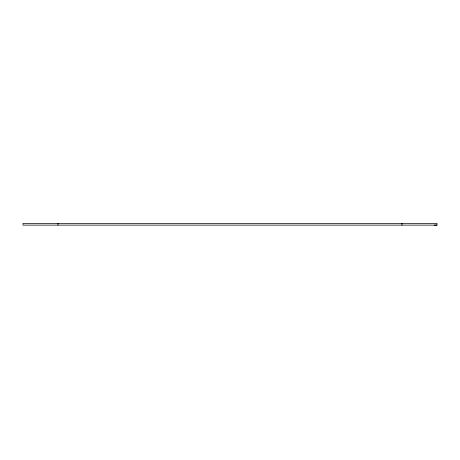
<?xml version="1.0" encoding="UTF-8"?>
<svg xmlns="http://www.w3.org/2000/svg" width="460" height="460" viewBox="0 0 460 460"><rect width="100%" height="100%" fill="white"/><g stroke="black" fill="none" stroke-linecap="round" stroke-linejoin="round"><path stroke-width="0.69" d="M437 225.13L23 225.13L23 223.399L437 223.399L437 225.13L434.194 225.13M401.965 223.399L401.965 225.13M58.035 223.399L58.035 225.13"/></g></svg>
